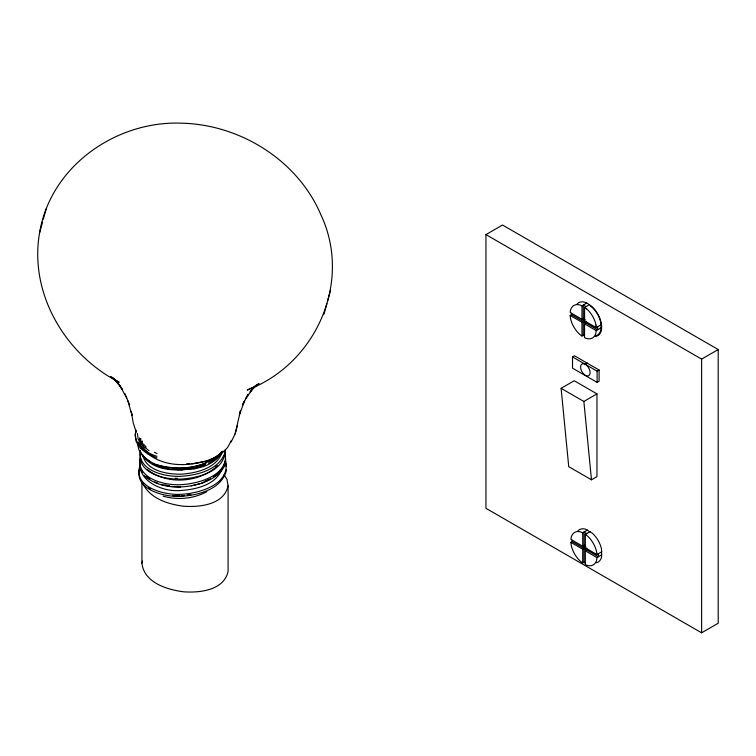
<?xml version="1.0" encoding="UTF-8"?>
<svg xmlns="http://www.w3.org/2000/svg" width="756" height="756" viewBox="0 0 756 756"><rect width="100%" height="100%" fill="white"/><g stroke="black" fill="none" stroke-linecap="round" stroke-linejoin="round"><path stroke-width="1.13" d="M251.767 387.828L247.221 390.049C315.583 364.307 352.532 282.309 321.045 215.158C298.015 160.442 240.257 124.494 181.525 123.181C115.951 120.61 50.444 166.367 39.558 232.952C28.964 293.678 65.47 354.923 119.183 382.29L110.433 376.582L115.545 380.23L112.068 377.32M601.115 327.783L596.21 330.608L595.908 333.075A18.72 10.811 60 0 1 586.552 338.48L584.549 337.63L584.549 323.87L586.514 322.736L583.812 321.177L581.969 322.236L570.166 315.422L571.508 314.657L597.637 329.786L597.599 326.8M601.861 554.724L596.957 557.559L596.654 560.026A18.72 10.811 60 0 1 587.299 565.431L585.295 564.571L585.295 550.822L587.261 549.688L584.558 548.119L582.715 549.187L570.912 542.373L572.254 541.598L598.383 556.737L598.346 553.751M231.09 442.005L235.078 434.067L240.531 410.555L239.387 414.647L244.66 400.793L242.392 405.093L248.138 394.207L245.738 398.771L253.969 387.025L250.066 391.901L257.172 384.549M235.078 434.067L237.478 425.401M39.558 232.952L42.534 222.217M43.3 219.325L46.201 208.864M323.965 314.165L326.875 303.704M327.631 300.803L330.618 290.077M224.097 474.787L226.951 479.313L228.085 485.806L228.085 571.385C223.984 590.398 199.801 592.931 183.699 591.816C167.076 589.689 144.027 582.696 141.93 563.163L142.525 561.094M228.085 485.806C223.984 504.819 199.801 507.352 183.699 506.237C168.295 504.252 150.661 498.865 143.054 484.076M136.089 430.173C131.96 443.233 145.965 453.042 156.927 456.303M136.089 431.733L135.154 434.785L136.184 441.835M140.266 440.88L140.928 438.726M141.041 444.216L142.005 441.088M141.684 444.046L142.326 441.967M140.257 450.538C137.649 470.893 164.846 476.923 180.552 476.346C197.798 475.278 220.998 469.618 225.59 450.34M140.257 453.298C137.649 473.653 164.846 479.682 180.552 479.106C197.864 478.236 225.382 471.253 225.127 449.905M140.238 457.597C135.844 478.586 164.553 485.522 180.533 484.709C198.176 483.868 229.843 475.515 225.004 452.05M139.662 461.207L140.323 459.053M140.238 459.903C136.26 481.156 162.927 492.241 180.684 490.512C196.21 489.453 216.745 484.813 222.217 468.191M140.257 464.628C131.969 487.223 164.184 495.171 180.504 494.367C198.422 493.526 230.589 485.031 225.675 461.198M140.257 466.65C131.969 489.236 164.184 497.183 180.504 496.39C198.166 495.303 221.933 489.501 226.639 469.75M222.302 451.871C216.83 468.531 196.248 473.18 180.684 474.239C166.755 474.173 146.362 471.026 142.704 455.055M223.54 466.943L225.194 461.566M221.357 452.05L216.679 458.826A40.559 23.417 0 0 1 203.128 466.65L194.434 468.928L180.627 469.826M231.251 440.72L227.669 447.354L224.815 450.481A51.654 29.824 0 0 1 207.56 460.442M222.406 451.341C206.662 468.399 179.881 470.827 158.391 465.186M223.067 451.2L218.947 456.454L211.661 461.803L208.58 463.211M217.435 465.819C199.31 482.886 166.726 485.295 147.127 469.325M218.758 473.039L221.489 469.561M257.229 384.435L253.94 387.374L258.987 383.519L251.55 388.471L256.435 385.428M218.947 454.942L211.661 460.291L208.58 461.699M215.526 467.246L217.312 465.932M213.939 476.28L215.64 475.033M213.324 477.036L217.851 473.71M485.947 234.596L502.532 225.023L718.2 349.537L718.2 623.246L701.615 632.819L485.947 508.306L485.947 234.596L701.615 359.119L718.2 349.537M583.812 321.177L583.812 318.21L581.969 319.278L570.204 312.483L570.468 310.329A18.72 10.811 60 0 1 579.824 304.923L581.969 305.84L586.741 303.08M601.077 324.796L596.219 327.603L584.586 320.884L584.586 307.465L589.453 304.668M570.166 315.422L570.468 318.238A18.72 10.811 60 0 0 579.824 334.454L581.969 336.014L583.263 335.267L583.311 305.065L586.013 306.643M572.519 356.936L574.484 355.802L599.102 370.005L599.102 381.232L597.127 382.366L572.519 368.153L572.519 356.936L597.127 371.149L599.102 370.005M584.974 364.127L586.939 362.993M585.163 364.231L587.128 363.097M561.113 388.319L574.22 380.75L596.966 393.885L596.966 476.639L591.475 479.805L568.739 466.679L561.113 388.319L583.859 401.455L591.475 479.805M583.859 401.455L596.966 393.885M584.558 548.119L584.558 545.161L582.715 546.219L570.95 539.434L571.215 537.28A18.72 10.811 60 0 1 580.57 531.874L582.715 532.782L587.488 530.032M601.823 551.738L596.957 554.545L585.333 547.835L585.333 534.416L590.19 531.61M570.912 542.373L571.215 545.189A18.72 10.811 60 0 0 580.57 561.396L582.715 562.965L584.01 562.209L584.048 532.007L586.76 533.594M206.52 462.625C191.826 469.268 174.712 469.911 159.242 465.677C149.319 462.218 137.592 455.414 137.866 443.432M202.655 464.751L205.623 463.4M205.49 464.609C185.343 472.5 149.764 474.343 140.058 450.472M204.347 481.619L210.489 478.822M201.058 483.32L208.741 479.833M206.766 491.693C193.564 498.865 177.565 500.302 163.183 496.172M206.482 460.773C187.337 466.632 163.589 466.925 147.618 453.298M191.164 485.9L199.962 483.604M180.684 469.75L186.515 469.145M187.318 495.019L189.576 494.783M180.731 495.917L184.143 495.567M187.545 495.218L190.956 494.868M191.892 463.768L206.501 461.207A35.674 20.601 0 0 0 219.958 453.704M186.675 463.844L189.803 463.797M175.156 478.217L177.329 478.321M180.684 486.977L170.336 486.477L160.82 484.416M177.188 495.549L179.418 495.662M172.878 495.539L179.607 495.87M173.984 469.06L179.503 469.722L170.308 469.24L160.773 467.18L152.721 463.711M165.006 484.936L169.514 485.91M156.927 457.862L147.458 453.78L140.38 448.308L136.779 442.761M155.963 464.553L158.032 465.441M154.8 481.818L157.806 483.122M154.413 452.268L156.964 453.543M583.311 318.503L585.116 319.542M584.549 323.87L596.21 330.608M584.048 545.454L585.853 546.493M585.295 550.822L596.957 557.559M584.586 307.465L586.599 308.93M583.263 335.267L584.549 336.203M585.333 534.416L587.336 535.881A18.72 10.811 60 0 1 596.654 552.116L596.957 554.545M584.01 562.209L585.295 563.144M148.979 450.642L142.213 445.416L138.197 439.217L137.365 433.604M142.43 448.223L148.318 452.768M146.966 451.984L142.799 448.762L138.442 442.062M150.624 461.963L144.188 456.993L142.922 455.027M146.22 476.488L149.877 479.313M144.018 475.524C159.809 489.415 183.424 488.981 202.495 483.065C212.89 479.068 226.318 471.385 225.638 458.646M148.611 487.79L150.463 489.217M112.077 377.395L118.635 383.755L113.721 378.331L122.661 389.831L119.429 384.851L126.762 398.091M143.356 443.933L146.229 447.098M146.267 451.871L143.687 448.053M143.073 445.879L140.54 442.024L140.068 438.83M140.597 469.221L142.497 472.15M143.763 447.079L140.049 441.164L139.576 437.932M124.891 393.536L129.616 405.046M136.137 431.799L133.236 423.01L131.279 411.406L132.016 415.469L127.84 400.708M142.582 445.369L141.93 440.909M225.004 454.347L225.222 456.728M225.675 463.211L226.157 466.48M595.955 325.137L596.219 327.603M571.356 313.249L571.508 314.657M572.103 540.2L572.254 541.598M701.615 359.119L701.615 632.819M597.127 371.149L597.127 382.366M586.713 548.024L586.713 549.999M585.976 321.073L585.976 323.048M582.715 532.782L582.715 546.219M582.715 549.187L582.715 562.965M581.969 305.84L581.969 319.278M581.969 322.236L581.969 336.014M141.93 482.271L141.93 563.163M577.187 303.884A18.72 10.811 60 0 1 584.605 302.173C595.378 306.293 602.626 318.852 600.812 330.249A18.72 10.811 60 0 1 595.615 335.815M586.675 308.883A18.72 10.811 60 0 1 596.04 325.089M590.455 305.991A18.248 10.537 60 0 1 595.218 310.612L597.892 314.524A18.248 10.537 60 0 1 595.218 336.411M577.924 530.835A18.72 10.811 60 0 1 585.342 529.115L592.194 533.074A18.72 10.811 60 0 1 601.559 549.281L601.559 557.191A18.72 10.811 60 0 1 596.361 562.757M585.021 364.146L583.793 363.721A6.757 3.903 60 0 0 581.638 371.168A6.757 3.903 60 0 0 589.444 375.042A6.757 3.903 60 0 0 586.259 364.95L585.021 364.146"/></g></svg>
